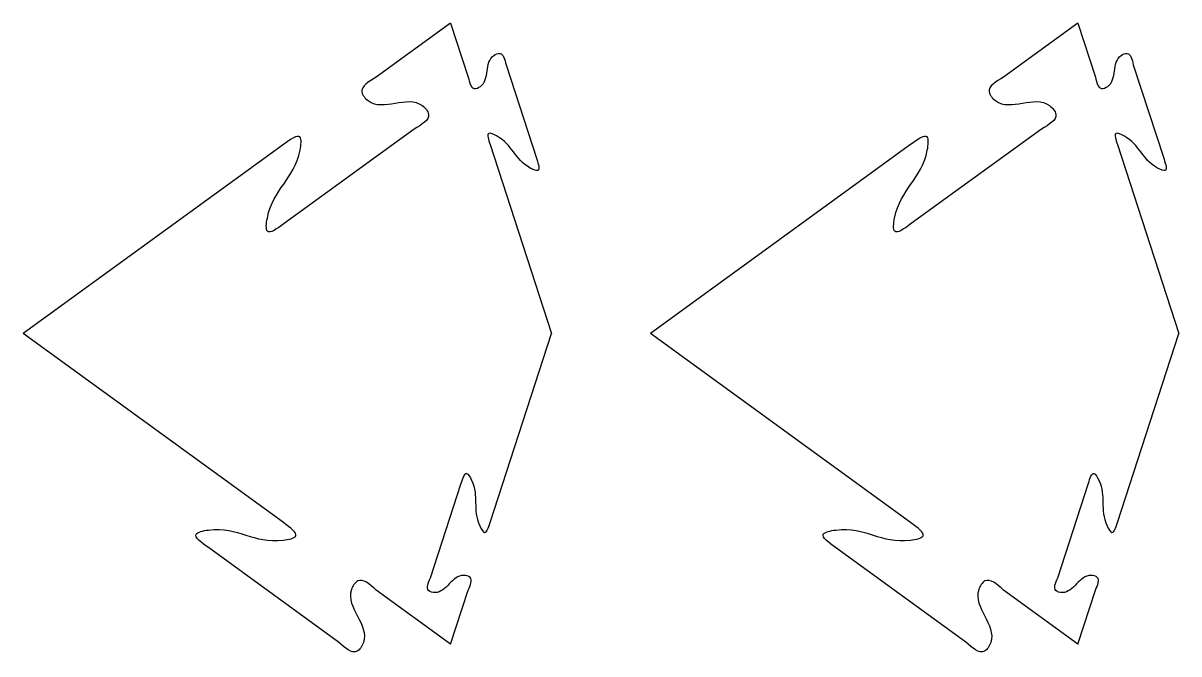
# Model space of a CAD drawing. Extents: x 5 to 139, y 157 to 230.
import ezdxf

# ---------------------------------------------------------------- set-up
doc = ezdxf.new("R2010")
doc.units = 0
doc.layers.get('0').update_dxf_attribs({"linetype": 'CONTINUOUS'})

msp = doc.modelspace()

# ---------------------------------------------------------------- linework, layer by layer
at = {"color": 7}
for points in [[(54.724655, 229.633228), (46.162558, 223.412501)], [(54.724655, 229.633228), (56.745891, 223.412501)], [(126.956397, 229.633228), (118.3943, 223.412501)], [(126.956397, 229.633228), (128.977633, 223.412501)], [(61.100396, 224.827368), (64.637568, 213.941089)], [(133.332138, 224.827368), (136.86931, 213.941089)], [(50.517063, 217.419035), (35.533402, 206.532762)], [(122.748805, 217.419035), (107.765144, 206.532762)], [(35.45994, 215.636595), (5.4926, 193.864046)], [(59.27244, 215.636595), (66.346766, 193.864046)], [(107.691682, 215.636595), (77.724342, 193.864046)], [(131.504182, 215.636595), (138.578508, 193.864046)], [(35.45994, 172.091502), (5.4926, 193.864046)], [(59.27244, 172.091502), (66.346766, 193.864046)], [(107.691682, 172.091502), (77.724342, 193.864046)], [(131.504182, 172.091502), (138.578508, 193.864046)], [(52.391384, 165.730458), (55.928546, 176.616729)], [(124.623126, 165.730458), (128.160288, 176.616729)], [(41.808051, 158.322125), (26.82438, 169.208396)], [(114.039793, 158.322125), (99.056122, 169.208396)], [(54.724655, 158.094866), (46.162558, 164.315592)], [(54.724655, 158.094866), (56.745891, 164.315592)], [(126.956397, 158.094866), (118.3943, 164.315592)], [(126.956397, 158.094866), (128.977633, 164.315592)]]:
    msp.add_lwpolyline(points, dxfattribs=at)
at = {"color": 1}
for points, knots in [([(56.745831, 223.412448), (56.882854, 222.794093), (57.090735, 221.855973), (58.678123, 222.471819), (58.923145, 224.119709), (59.167913, 225.767617), (60.755304, 226.383669), (60.963267, 225.445535), (61.100343, 224.827175)], [0, 0, 0, 0, 1.475628, 2.238708, 4.170065, 6.10151, 6.864618, 8.340275, 8.340275, 8.340275, 8.340275]), ([(128.977573, 223.412448), (129.114596, 222.794093), (129.322477, 221.855973), (130.909865, 222.471819), (131.154887, 224.119709), (131.399655, 225.767617), (132.987046, 226.383669), (133.195009, 225.445535), (133.332085, 224.827175)], [0, 0, 0, 0, 1.475628, 2.238708, 4.170065, 6.10151, 6.864618, 8.340275, 8.340275, 8.340275, 8.340275]), ([(46.162497, 223.412448), (45.279468, 222.892346), (43.939785, 222.103278), (45.681376, 219.968454), (48.339714, 220.415458), (50.997995, 220.86268), (52.739599, 218.728013), (51.399993, 217.938945), (50.51701, 217.418842)], [0, 0, 0, 0, 2.387688, 3.622465, 6.747616, 9.872637, 11.107342, 13.494927, 13.494927, 13.494927, 13.494927]), ([(118.394239, 223.412448), (117.51121, 222.892346), (116.171527, 222.103278), (117.913118, 219.968454), (120.571456, 220.415458), (123.229737, 220.86268), (124.971341, 218.728013), (123.631735, 217.938945), (122.748752, 217.418842)], [0, 0, 0, 0, 2.387688, 3.622465, 6.747616, 9.872637, 11.107342, 13.494927, 13.494927, 13.494927, 13.494927]), ([(64.637558, 213.940894), (64.829721, 213.3511), (65.160834, 212.334837), (63.109819, 213.242799), (61.954913, 214.788652), (60.800026, 216.334539), (58.748887, 217.242522), (59.080105, 216.226198), (59.272337, 215.636344)], [0, 0, 0, 0, 1.296932, 2.234721, 4.917246, 7.599937, 8.537726, 9.834788, 9.834788, 9.834788, 9.834788]), ([(136.8693, 213.940894), (137.061463, 213.3511), (137.392576, 212.334837), (135.341561, 213.242799), (134.186655, 214.788652), (133.031768, 216.334539), (130.980629, 217.242522), (131.311847, 216.226198), (131.504079, 215.636344)], [0, 0, 0, 0, 1.296932, 2.234721, 4.917246, 7.599937, 8.537726, 9.834788, 9.834788, 9.834788, 9.834788]), ([(35.533391, 206.53256), (34.721796, 205.941886), (33.323414, 204.92415), (33.695092, 208.534382), (34.729871, 209.99912), (35.496614, 211.084452)], [0, 0, 0, 0, 2.098666, 3.616013, 7.956533, 7.956533, 7.956533, 7.956533]), ([(107.765133, 206.53256), (106.953538, 205.941886), (105.555156, 204.92415), (105.926834, 208.534382), (106.961613, 209.99912), (107.728356, 211.084452)], [0, 0, 0, 0, 2.098666, 3.616013, 7.956533, 7.956533, 7.956533, 7.956533]), ([(55.928533, 176.616652), (56.119706, 177.206763), (56.449117, 178.223587), (57.574681, 176.283355), (57.600497, 174.353987), (57.626019, 172.424473), (58.751703, 170.484394), (59.081134, 171.501282), (59.272337, 172.091484)], [0, 0, 0, 0, 1.296899, 2.234694, 4.917307, 7.599869, 8.537594, 9.834678, 9.834678, 9.834678, 9.834678]), ([(128.160275, 176.616652), (128.351448, 177.206763), (128.680859, 178.223587), (129.806423, 176.283355), (129.832239, 174.353987), (129.857761, 172.424473), (130.983445, 170.484394), (131.312876, 171.501282), (131.504079, 172.091484)], [0, 0, 0, 0, 1.296899, 2.234694, 4.917307, 7.599869, 8.537594, 9.834678, 9.834678, 9.834678, 9.834678]), ([(26.824366, 169.208319), (26.011752, 169.797587), (24.611605, 170.812905), (28.160106, 171.574972), (31.142047, 170.649798), (34.124089, 169.724537), (37.672457, 170.486761), (36.272398, 171.502166), (35.459837, 172.091484)], [0, 0, 0, 0, 2.098611, 3.615941, 7.956575, 12.297089, 13.814447, 15.913086, 15.913086, 15.913086, 15.913086]), ([(99.056108, 169.208319), (98.243494, 169.797587), (96.843347, 170.812905), (100.391848, 171.574972), (103.373789, 170.649798), (106.355831, 169.724537), (109.904199, 170.486761), (108.50414, 171.502166), (107.691579, 172.091484)], [0, 0, 0, 0, 2.098611, 3.615941, 7.956575, 12.297089, 13.814447, 15.913086, 15.913086, 15.913086, 15.913086]), ([(46.162497, 164.31538), (45.394976, 164.994474), (44.230558, 166.024738), (42.738463, 163.708718), (43.985284, 161.318725), (45.231879, 158.928696), (43.739835, 156.6127), (42.575464, 157.642958), (41.807985, 158.322038)], [0, 0, 0, 0, 2.387681, 3.622387, 6.747469, 9.872526, 11.107232, 13.494807, 13.494807, 13.494807, 13.494807]), ([(56.745831, 164.31538), (56.998364, 164.896204), (57.381492, 165.777393), (55.735252, 166.212123), (54.568558, 165.022831), (53.40182, 163.833629), (51.755523, 164.268358), (52.138731, 165.149546), (52.391318, 165.730371)], [0, 0, 0, 0, 1.475644, 2.238751, 4.170082, 6.101514, 6.864622, 8.340282, 8.340282, 8.340282, 8.340282]), ([(118.394239, 164.31538), (117.626718, 164.994474), (116.4623, 166.024738), (114.970205, 163.708718), (116.217026, 161.318725), (117.463621, 158.928696), (115.971577, 156.6127), (114.807206, 157.642958), (114.039727, 158.322038)], [0, 0, 0, 0, 2.387681, 3.622387, 6.747469, 9.872526, 11.107232, 13.494807, 13.494807, 13.494807, 13.494807]), ([(128.977573, 164.31538), (129.230106, 164.896204), (129.613234, 165.777393), (127.966994, 166.212123), (126.8003, 165.022831), (125.633562, 163.833629), (123.987265, 164.268358), (124.370473, 165.149546), (124.62306, 165.730371)], [0, 0, 0, 0, 1.475644, 2.238751, 4.170082, 6.101514, 6.864622, 8.340282, 8.340282, 8.340282, 8.340282])]:
    msp.add_open_spline(points, degree=3, knots=knots, dxfattribs=at)
at = {"color": 5}
for points in [[(35.496614, 211.084452), (36.263304, 212.169818), (37.298008, 213.634597), (37.669691, 217.244878), (36.271381, 216.22706), (35.459837, 215.636344)], [(107.728356, 211.084452), (108.495046, 212.169818), (109.52975, 213.634597), (109.901433, 217.244878), (108.503123, 216.22706), (107.691579, 215.636344)]]:
    msp.add_open_spline(points, degree=3, knots=[0, 0, 0, 0, 4.340575, 5.857922, 7.95653, 7.95653, 7.95653, 7.95653], dxfattribs=at)

doc.saveas('drawing.dxf')
